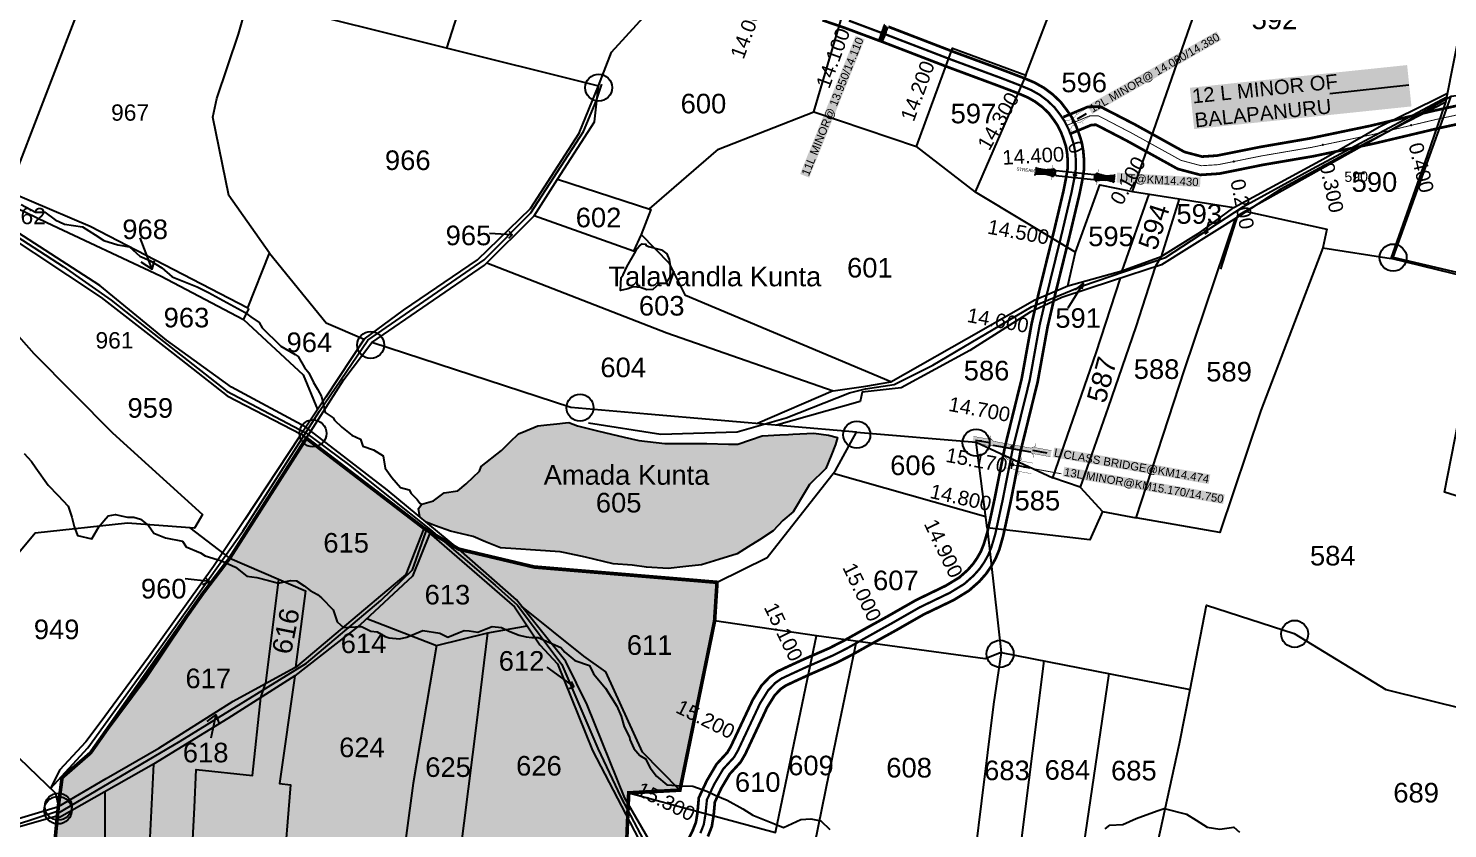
# Model space of a CAD drawing. Header units: inches. Extents: x 191726 to 254104, y 1600078 to 1621862.
# Drawn here: x 198175 to 199742, y 1609216 to 1610098 of the extents above; entities that cross this region are included whole.
import ezdxf
from ezdxf.enums import TextEntityAlignment as Align

# ---------------------------------------------------------------- set-up
doc = ezdxf.new("R2010")
doc.units = ezdxf.units.IN
doc.header["$LTSCALE"] = 15
doc.header["$MEASUREMENT"] = 0
doc.linetypes.add('ACAD_ISO02W100', pattern=[15, 12, -3])
doc.linetypes.add('HIDDEN2', pattern=[0.1875, 0.125, -0.0625])
for name, color, linetype in [('BOUNDRY STONES', 240, 'Continuous'), ('CANAL1', 7, 'Continuous'), ('CS', 134, 'Continuous'), ('CSMark', 72, 'Continuous'), ('PAPER SIZE', 5, 'Continuous'), ('PLOTS', 7, 'Continuous'), ('PLOTS NO', 7, 'Continuous'), ('ROADS', 1, 'Continuous'), ('STREAMS', 4, 'Continuous'), ('STRUCTURE', 5, 'Continuous'), ('text2', 7, 'Continuous'), ('wells', 7, 'Continuous'), ('WUA-7', 3, 'Continuous')]:
    doc.layers.add(name, color=color, linetype=linetype)
doc.styles.get("Standard").update_dxf_attribs({"font": 'arial.ttf'})
doc.dimstyles.get("Standard").update_dxf_attribs({"dimtxt": 0.18, "dimasz": 0.18, "dimexe": 0.18, "dimexo": 0.0625, "dimgap": 0.09, "dimtad": 0, "dimtih": 1, "dimtoh": 1, "dimdec": 4, "dimzin": 0, "dimdsep": 46, "dimtxsty": 'Standard', "dimcen": 0.09, "dimadec": 0, "dimazin": 0, "dimtfac": 1, "dimtdec": 4, "dimtofl": 0, "dimtmove": 0, "dimatfit": 3, "dimfxl": 1, "dimtolj": 1, "dimtzin": 0, "dimarcsym": 0})

# ---------------------------------------------------------------- blocks, each defined once
blk = doc.blocks.new('DROP')
h = blk.add_hatch()
h.set_pattern_fill('ANSI31', color=1, scale=10, angle=45)
h.set_pattern_definition([(90, (-324.4107, -25.7687), (-1.25, 0), [])])
h.paths.add_polyline_path([(-9.9, -4.3), (-13.8, 4.1), (13.8, 4.1), (10.2, -4.3)])
at = {"layer": 'STRUCTURE', "color": 5, "const_width": 0.49}
blk.add_lwpolyline([(-9.9, -4.3), (-13.8, 4.1), (13.8, 4.1), (10.2, -4.3), (-9.9, -4.3)], dxfattribs=at)
at = {"layer": 'STRUCTURE', "color": 5}
blk.add_circle((0, 0), 1.33, dxfattribs=at)
blk = doc.blocks.new('SLB')
at = {"layer": 'STRUCTURE'}
h = blk.add_hatch(dxfattribs=at)
h.set_pattern_fill('DOTS', color=6, scale=20, angle=320.3722, style=0)
h.set_pattern_definition([(320.372247934, (-159.4327, -72.9564), (1.2786241598, 0.5641323054), [0, -1.25])])
h.paths.add_polyline_path([(769699.5, 1706871.1), (769699.5, 1706861.1), (769729.1, 1706861.1), (769732.1, 1706863.1), (769792.1, 1706863.1), (769795.1, 1706861.1), (769824.7, 1706861.1), (769824.7, 1706871.1), (769795.1, 1706871.1), (769792.1, 1706869.1), (769732.1, 1706869.1), (769729.1, 1706871.1)])
at = {"layer": 'STRUCTURE', "color": 6, "linetype": 'ACAD_ISO02W100', "ltscale": 0.5, "const_width": 0.5}
for points in [[(769699.5, 1706871.1), (769729.1, 1706871.1)], [(769699.5, 1706861.1), (769729.1, 1706861.1)], [(769795.1, 1706871.1), (769824.7, 1706871.1)], [(769795.1, 1706861.1), (769824.7, 1706861.1)]]:
    blk.add_lwpolyline(points, dxfattribs=at)
at = {"layer": 'STRUCTURE', "color": 6, "const_width": 0.628}
for points in [[(769726.1, 1706877.1), (769726.1, 1706873.1), (769732.1, 1706869.1), (769792.1, 1706869.1), (769798.1, 1706873.1), (769798.1, 1706877.1)], [(769726.1, 1706855.1), (769726.1, 1706859.1), (769732.1, 1706863.1), (769792.1, 1706863.1), (769798.1, 1706859.1), (769798.1, 1706855.1)]]:
    blk.add_lwpolyline(points, dxfattribs=at)
at = {"layer": 'STRUCTURE', "color": 6}
blk.add_lwpolyline([(769732.1, 1706863.1), (769792.1, 1706863.1)], dxfattribs=at)
blk.add_lwpolyline([(769732.1, 1706863.1), (769792.1, 1706863.1)], dxfattribs=at)
at = {"layer": 'STRUCTURE', "color": 0}
blk.add_circle((769762.1, 1706866.1), 1.24, dxfattribs=at)
for points in [[(769703.8, 1706866), (769726.7, 1706866)], [(769818.6, 1706865.8), (769795.7, 1706865.8)]]:
    blk.add_leader(points, dimstyle='Standard', override={"dimasz": 10, "dimgap": 0.09, "dimtad": 0}, dxfattribs=at)
blk = doc.blocks.new('OT')
at = {"layer": 'STRUCTURE', "color": 190}
for points, const_width in [([(769751.4, 1706595.8), (769729.4, 1706595.8)], 0.5), ([(769775.2, 1706601.8), (769775.2, 1706597.8), (769769.2, 1706593.8), (769761.8, 1706593.8), (769754.4, 1706593.8), (769748.4, 1706597.8), (769748.4, 1706601.8)], 0.5), ([(769761.8, 1706593.8), (769761.8, 1706581)], 2.5), ([(769751.4, 1706579), (769729.4, 1706579)], 0.5), ([(769748.4, 1706573), (769748.4, 1706577), (769754.4, 1706581), (769761.8, 1706581), (769761.8, 1706581), (769761.8, 1706581), (769769.2, 1706581), (769775.2, 1706577), (769775.2, 1706573)], 0.5)]:
    blk.add_lwpolyline(points, dxfattribs=dict(at, const_width=const_width))
at = {"layer": 'STRUCTURE', "color": 0}
blk.add_circle((769761.8, 1706587.4), 1.87, dxfattribs=at)
blk.add_leader([(769732.6, 1706587.4), (769753.8, 1706587.4)], dimstyle='Standard', override={"dimasz": 10, "dimgap": 0.09, "dimtad": 0}, dxfattribs=at)
blk = doc.blocks.new('UT')
at = {"layer": 'STRUCTURE'}
h = blk.add_hatch(dxfattribs=at)
h.set_pattern_fill('DASH', color=150, scale=8, angle=-39.6278, style=0)
h.set_pattern_definition([(320.372247933, (-4370.464, -6260.8811), (1.40800153113, 0.132407282), [1, -1])])
h.paths.add_polyline_path([(765163, 1700681.9), (765165.6, 1700680.6), (765167.2, 1700680.3), (765169.1, 1700680), (765172.4, 1700679.6), (765176.4, 1700679.3), (765179.5, 1700679.5), (765183.1, 1700679.9), (765187.7, 1700680.9), (765188.9, 1700681.2), (765193.1, 1700682.2), (765196.1, 1700680.2), (765196.1, 1700672.2), (765193.1, 1700670.2), (765190.5, 1700670.8), (765188.1, 1700671.3), (765185.5, 1700671.8), (765183.6, 1700672.1), (765181, 1700672.5), (765180.3, 1700672.5), (765178.5, 1700672.6), (765176.7, 1700672.6), (765174.6, 1700672.5), (765172.5, 1700672.3), (765170.4, 1700672), (765168.5, 1700671.7), (765166.1, 1700671.2), (765165, 1700670.8), (765163, 1700669.7)])
h.paths.add_polyline_path([(765259.1, 1700682.2), (765256.1, 1700680.2), (765256.1, 1700672.2), (765259.1, 1700670.2), (765261.9, 1700671), (765264.4, 1700671.6), (765266.4, 1700672), (765269.1, 1700672.5), (765272.7, 1700673), (765276.1, 1700673.1), (765278.6, 1700672.9), (765281.2, 1700672.7), (765283.9, 1700672.3), (765286.4, 1700671.9), (765288, 1700671.3), (765289.2, 1700670.6), (765289.1, 1700682.7), (765287.6, 1700681.8), (765285.7, 1700681.2), (765283, 1700680.7), (765281.2, 1700680.4), (765276.7, 1700679.9), (765272.7, 1700679.9), (765268.7, 1700680.3), (765264.8, 1700681), (765261.2, 1700681.7)])
at = {"layer": 'STRUCTURE', "color": 150, "const_width": 0.628}
for points in [[(765190.1, 1700688.2), (765190.1, 1700684.2), (765196.1, 1700680.2), (765256.1, 1700680.2), (765262.1, 1700684.2), (765262.1, 1700688.2)], [(765190.1, 1700664.2), (765190.1, 1700668.2), (765196.1, 1700672.2), (765256.1, 1700672.2), (765262.1, 1700668.2), (765262.1, 1700664.2)]]:
    blk.add_lwpolyline(points, dxfattribs=at)
at = {"layer": 'STRUCTURE', "color": 150}
for points in [[(765196.1, 1700680.2), (765256.1, 1700680.2)], [(765196.1, 1700672.2), (765256.1, 1700672.2)], [(765196.1, 1700672.2), (765256.1, 1700672.2)]]:
    blk.add_lwpolyline(points, dxfattribs=at)
at = {"layer": 'STRUCTURE', "color": 0}
blk.add_circle((765226.1, 1700676.2), 1.89, dxfattribs=at)
at = {"layer": 'STRUCTURE', "color": 150}
for points in [[(765163, 1700681.9), (765164.4, 1700681.1), (765167.9, 1700680.2), (765171.2, 1700679.8), (765176.1, 1700679.4), (765184.7, 1700680.3), (765193.1, 1700682.2)], [(765289.1, 1700682.7), (765287.8, 1700681.9), (765284.3, 1700680.9), (765280.9, 1700680.4), (765276.1, 1700679.8), (765267.4, 1700680.5), (765259.1, 1700682.2)], [(765163, 1700669.7), (765164.3, 1700670.6), (765167.8, 1700671.6), (765171.2, 1700672.1), (765176, 1700672.6), (765184.7, 1700672), (765193.1, 1700670.2)], [(765289.2, 1700670.6), (765287.8, 1700671.4), (765284.2, 1700672.3), (765280.9, 1700672.7), (765276.1, 1700673.1), (765267.4, 1700672.2), (765259.1, 1700670.2)]]:
    blk.add_spline(points, degree=3, dxfattribs=at)
at = {"layer": 'STRUCTURE', "color": 0}
blk.add_text('STREAM', height=5, dxfattribs=at).set_placement((765148.2, 1700675.8), align=Align.MIDDLE_CENTER)
for points in [[(765190.9, 1700676), (765164.2, 1700675.8)], [(765289.3, 1700676.7), (765265.4, 1700676.4)]]:
    blk.add_leader(points, dimstyle='Standard', override={"dimasz": 10, "dimgap": 0.09, "dimtad": 0}, dxfattribs=at)

msp = doc.modelspace()

# ---------------------------------------------------------------- hatches: boundary and pattern name
at = {"layer": 'PLOTS NO', "true_color": 0xc7c8ca}
h = msp.add_hatch(color=9, dxfattribs=at)
h.dxf.hatch_style = 1
h.paths.add_polyline_path([(199332.6, 1607932.1), (199267, 1607973.4), (199197.6, 1608021.5), (199116.8, 1608079.5), (198981.1, 1608177.8), (198903.6, 1608231.2), (198796.8, 1608296.2), (198676.2, 1608370), (198477.2, 1608440.4), (198296.9, 1608518.8), (198147.4, 1608588.9), (198145.4, 1608613.7), (198141.3, 1608631.6), (198137.8, 1608646.9), (198130.1, 1608680.2), (198127.3, 1608687.4), (198103.7, 1608749), (198079.9, 1608822.5), (198053.9, 1608902), (198054.8, 1608915.5), (198058.8, 1608935.9), (198066.3, 1608988.3), (198183.2, 1608979.8), (198206.9, 1609226.2), (198208.3, 1609240), (198212.4, 1609271.8), (198243.9, 1609299.2), (198368, 1609475.3), (198397.5, 1609514), (198482.1, 1609646.3), (198612.2, 1609546.7), (198650.3, 1609523.9), (198733.5, 1609504.2), (198935.4, 1609487.3), (198932.7, 1609444.7), (198894.4, 1609258), (198837.9, 1609255), (198835, 1609184.3), (198826.4, 1609073.9), (198808.9, 1609012.1), (198817.7, 1608958.3), (198862.8, 1608862.3), (199094.3, 1608424.7)])
at = {"layer": 'wells'}
h = msp.add_hatch(dxfattribs=at)
h.set_pattern_fill('DASH', color=4, scale=14.585985, angle=-0.032)
h.set_pattern_definition([(359.9679704, (169158.6997, 1606507.6775), (1.82426713, 1.82222866), [1.82324818, -1.82324818])])
h.paths.add_polyline_path([(198609.5, 1609573.4), (198622.3, 1609577.3), (198634.1, 1609586.2), (198649.3, 1609588.2), (198658.6, 1609596), (198666.1, 1609603.2), (198673.1, 1609610), (198675.1, 1609615.2), (198697.3, 1609632.9), (198707, 1609642.4), (198716.2, 1609651.3), (198724.3, 1609654.6), (198737.6, 1609660.1), (198747.4, 1609661.1), (198758.6, 1609662.3), (198768, 1609663.2), (198771.9, 1609663.6), (198781.2, 1609659.8), (198803.5, 1609654.6), (198818.9, 1609650.9), (198832.8, 1609647.6), (198848.9, 1609643.8), (198877.7, 1609640.5), (198909, 1609640.5), (198924.3, 1609640.4), (198947.9, 1609639.9), (198958.4, 1609639.7), (198972.2, 1609644.4), (198985.1, 1609648.8), (199004.7, 1609649.9), (199014.3, 1609650.4), (199019.1, 1609650.7), (199034.6, 1609651.6), (199042.1, 1609652), (199058.3, 1609649.6), (199068.3, 1609646.9), (199066.3, 1609639.4), (199061.3, 1609627.1), (199055.6, 1609612.9), (199037.3, 1609595.1), (199033, 1609587.9), (199019.5, 1609564.9), (199007.9, 1609555.5), (198997.4, 1609544), (198982.1, 1609534.2), (198969.6, 1609526.3), (198957.7, 1609518.7), (198937.3, 1609512.5), (198918.2, 1609506.7), (198900.9, 1609504.7), (198881.4, 1609502.4), (198857.6, 1609503.9), (198841.6, 1609506.2), (198820.8, 1609507.7), (198790.2, 1609515), (198767.9, 1609519.8), (198762.2, 1609521), (198735, 1609522.8), (198713.4, 1609524.2), (198696.4, 1609525.3), (198679.9, 1609532), (198666.2, 1609537.7), (198641.1, 1609543.8), (198624.5, 1609549.7), (198613.7, 1609554.2), (198607.4, 1609559.5), (198606, 1609568.9)])

# ---------------------------------------------------------------- linework, layer by layer
at = {"layer": 'BOUNDRY STONES', "color": 1}
for centre, radius in [((198804.8, 1610033.1), 14.9), ((199681.7, 1609845.6), 14.9), ((198553.1, 1609749.1), 14.9), ((198784.2, 1609679.9), 14.9), ((198489.3, 1609651.6), 14.9), ((199089.7, 1609650.1), 14.9), ((199221.4, 1609641.4), 14.9), ((199573, 1609430.4), 14.9), ((199247.9, 1609408.4), 14.9), ((198207.9, 1609235.9), 15.2), ((198208.3, 1609239.8), 14.9)]:
    msp.add_circle(centre, radius, dxfattribs=at)
at = {"layer": 'CANAL1', "color": 200, "const_width": 3}
for points in [[(199051.7, 1610107.5), (199077.8, 1610098.5), (199118.1, 1610083.5), (199190.4, 1610055.7), (199245.7, 1610035.2), (199267, 1610027.1), (199278.1, 1610022.4), (199286.4, 1610017.7), (199294.2, 1610011.9), (199301.3, 1610005.2), (199307, 1609997.7), (199311.2, 1609991.5), (199315.2, 1609983.5), (199318, 1609976.1), (199320.5, 1609968.4), (199321.8, 1609961.2), (199322.6, 1609951.8), (199322.5, 1609944.4), (199320.6, 1609933.2), (199317.9, 1609919.4), (199307.3, 1609874.7), (199290.4, 1609806.1), (199282.7, 1609772.9), (199271.7, 1609712), (199253.1, 1609636.4), (199241.7, 1609579), (199233.8, 1609542.6), (199229.8, 1609529.1), (199226.6, 1609521.3), (199222.7, 1609514.4), (199218.2, 1609507.8), (199212.1, 1609500.9), (199202.8, 1609492.6), (199188, 1609483.6), (199155.1, 1609467.7), (199124.6, 1609450.3), (199093, 1609432.8), (199075.2, 1609422.8), (199059, 1609414.5), (199030.7, 1609402.2), (199013, 1609394.1), (199002, 1609388.9), (198993.8, 1609383.2), (198984.5, 1609373.4), (198974.8, 1609357.6), (198950.6, 1609306.2), (198946.8, 1609299.6), (198934.9, 1609286.7), (198924.2, 1609268.6), (198915.3, 1609249.7), (198913.8, 1609233), (198912.1, 1609222.6), (198908.8, 1609214.1), (198900.5, 1609196.7)], [(199124.5, 1610100.3), (199196.7, 1610072.5), (199252, 1610052.1), (199273.7, 1610043.8), (199286, 1610038.6), (199296.3, 1610032.8), (199305.8, 1610025.7), (199314.7, 1610017.3), (199321.6, 1610008.2), (199326.8, 1610000.6), (199331.7, 1609990.8), (199335, 1609982), (199338, 1609972.7), (199339.6, 1609963.6), (199340.6, 1609952.5), (199340.5, 1609942.8), (199338.4, 1609929.9), (199335.5, 1609915.6), (199324.8, 1609870.5), (199307.9, 1609801.9), (199300.3, 1609769.3), (199289.3, 1609708.3), (199270.6, 1609632.5), (199259.3, 1609575.3), (199251.2, 1609538.2), (199246.9, 1609523.1), (199242.8, 1609513.3), (199238, 1609504.9), (199232.4, 1609496.7), (199224.9, 1609488.2), (199213.5, 1609478.1), (199196.6, 1609467.7), (199163.5, 1609451.8), (199133.4, 1609434.6), (199101.8, 1609417.1), (199083.7, 1609406.9), (199066.7, 1609398.3), (199038.1, 1609385.8), (199020.6, 1609377.8), (199011, 1609373.2), (199005.6, 1609369.5), (198998.9, 1609362.4), (198990.6, 1609349.1), (198966.6, 1609297.8), (198961.4, 1609288.9), (198949.5, 1609275.9), (198940.1, 1609260.2), (198933, 1609244.9), (198931.7, 1609230.7), (198929.6, 1609217.8), (198925.3, 1609206.9)], [(199317.7, 1610000.6), (199344.5, 1610011.8), (199358.2, 1610012.2), (199369.2, 1610006.6), (199396.9, 1609992.3), (199451.4, 1609962.1), (199470.8, 1609957), (199487.3, 1609958.1), (199534.9, 1609967.6), (199590, 1609977.1), (199656.7, 1609991), (199726.6, 1610007.6), (199760.8, 1610015)], [(199325.4, 1609982.2), (199348.7, 1609991.9), (199353.7, 1609992.1), (199360.1, 1609988.8), (199387.5, 1609974.6), (199443.9, 1609943.4), (199468.9, 1609936.8), (199490, 1609938.2), (199538.6, 1609948), (199593.7, 1609957.4), (199661, 1609971.5), (199731, 1609988.1), (199766.7, 1609995.8)]]:
    msp.add_lwpolyline(points, dxfattribs=at)
at = {"layer": 'CANAL1', "color": 3, "linetype": 'HIDDEN2', "ltscale": 8, "true_color": 0x00ff00, "const_width": 2.5}
msp.add_lwpolyline([(199080.9, 1610107), (199121.3, 1610091.9), (199193.6, 1610064.1), (199248.9, 1610043.7), (199270.3, 1610035.4), (199282, 1610030.5), (199291.3, 1610025.3), (199300, 1610018.8), (199308, 1610011.2), (199314.3, 1610003), (199319, 1609996), (199323.4, 1609987.2), (199326.5, 1609979.1), (199329.2, 1609970.5), (199330.7, 1609962.4), (199331.6, 1609952.2), (199331.5, 1609943.6), (199329.5, 1609931.5), (199326.7, 1609917.5), (199316.1, 1609872.6), (199299.2, 1609804), (199291.5, 1609771.1), (199280.5, 1609710.1), (199261.8, 1609634.4), (199250.5, 1609577.2), (199242.5, 1609540.4), (199238.3, 1609526.1), (199234.7, 1609517.3), (199230.4, 1609509.6), (199225.3, 1609502.2), (199218.5, 1609494.6), (199208.2, 1609485.4), (199192.3, 1609475.7), (199159.3, 1609459.8), (199129, 1609442.5), (199097.4, 1609424.9), (199079.5, 1609414.8), (199062.9, 1609406.4), (199034.4, 1609394), (199016.8, 1609385.9), (199006.5, 1609381.1), (198999.7, 1609376.3), (198991.7, 1609367.9), (198982.7, 1609353.4), (198958.6, 1609302), (198954.1, 1609294.2), (198942.2, 1609281.3), (198932.2, 1609264.4), (198924.2, 1609247.3), (198922.7, 1609231.8), (198920.8, 1609220.2), (198917, 1609210.5)], dxfattribs=at)
at = {"layer": 'CANAL1', "color": 1, "linetype": 'HIDDEN2', "ltscale": 4, "const_width": 1}
msp.add_lwpolyline([(199321.5, 1609991.4), (199346.6, 1610001.9), (199355.9, 1610002.1), (199364.7, 1609997.7), (199392.2, 1609983.4), (199447.7, 1609952.8), (199469.9, 1609946.9), (199488.7, 1609948.1), (199536.8, 1609957.8), (199591.8, 1609967.2), (199658.9, 1609981.3), (199728.8, 1609997.9), (199763.7, 1610005.4)], dxfattribs=at)
at = {"layer": 'CANAL1', "color": 1, "ltscale": 4, "const_width": 1, "elevation": 5}
msp.add_lwpolyline([(199261, 1609617), (199315.6, 1609607)], dxfattribs=at)
at = {"layer": 'CS'}
for p in [(199701.8, 1609991.5), (199412.1, 1609972.5), (199604.1, 1609969.8), (199505.8, 1609951.6)]:
    msp.add_point(p, dxfattribs=at)
at = {"layer": 'PLOTS'}
for points in [[(197927.1, 1610594.2), (198241.7, 1610526.5), (198224.9, 1610447.5), (198377.4, 1610414.3), (198318, 1610177.9), (198459, 1610186.2), (198447.8, 1610124.2), (198804.6, 1610035), (198818.8, 1610072.1), (198889.8, 1610150.1), (198914, 1610188.4), (198939.4, 1610226.6), (198985.8, 1610290.9), (199313.4, 1610144.3), (199321.7, 1610167.4), (199473, 1610144.6), (199758.5, 1610111.7)], [(199491.5, 1609832.7), (199510.3, 1609892), (199521, 1609898.1), (199745.8, 1610023.8), (199816.3, 1610032.6), (199889.8, 1610059.7), (199979.9, 1610088.2), (200110.9, 1610130.9), (200209.2, 1610165.5), (200273.2, 1610192.6), (200330.4, 1610227.3), (200504.6, 1610333.2), (200626, 1610393)], [(197996.7, 1609986.6), (198032.8, 1609967.9), (198075.1, 1609949.5), (198087.1, 1609950.7), (198107.2, 1609947.4), (198153.5, 1609918.4), (198236.8, 1610135.2), (198252.5, 1610178)], [(198860.9, 1609899.2), (198936.9, 1609965.2), (199042.2, 1610006.2), (199073.1, 1610110.9), (198889.8, 1610150.1)], [(198153.5, 1609918.4), (198243.5, 1609880.1), (198417.3, 1609790.3), (198441.3, 1609850.4), (198396.5, 1609914.1), (198378.9, 1610000.4), (198383.3, 1610021.2), (198407.3, 1610092.2), (198418.7, 1610132.5), (198447.8, 1610124.2)], [(199220.2, 1609918.2), (199331.2, 1609851.4), (199357.9, 1609925.9), (199394, 1609918.4), (199457.7, 1610101.3), (199472.8, 1610144.6)], [(199276.3, 1610046.7), (199313.4, 1610144.3)], [(199042.2, 1610006.2), (199155.5, 1609968.1), (199195.3, 1610076.5), (199276.3, 1610046.7), (199220.2, 1609918.2), (199155.5, 1609968.1)], [(198397.5, 1609514), (198481.2, 1609645), (198523.4, 1609711.1), (198554.4, 1609752), (198678.8, 1609837.2), (198733.4, 1609891.8), (198759.4, 1609932.2), (198800, 1609995.3), (198804.6, 1610035)], [(198441.3, 1609850.4), (198503.8, 1609773.6), (198546, 1609755.6), (198589.3, 1609787.4), (198671, 1609843.1), (198729.5, 1609899.9), (198783.1, 1609983), (198804.6, 1610035)], [(199394, 1609918.4), (199445.7, 1609910.4), (199505.8, 1609901), (199604.8, 1609954.4), (199666.4, 1609989.7), (199728.4, 1610020.2), (199741.8, 1610026.8)], [(200354, 1609591.8), (200235.2, 1609621.2), (200136.5, 1609641.7), (200137.2, 1609653.8), (199976.3, 1609689.4), (199988.2, 1609774.2), (199989.1, 1609779.3), (199916.6, 1609792.3), (199839, 1609809.1), (199783.6, 1609821.8), (199681.7, 1609845.6), (199745.8, 1610023.8)], [(199739.9, 1610017.1), (199643.2, 1609967.5), (199557.8, 1609920.9), (199511.9, 1609891.4), (199426, 1609837.6), (199372, 1609819.9), (199315.9, 1609801.5), (199281.2, 1609785.4), (199214.5, 1609742.9), (199138.7, 1609701.7), (199095.6, 1609697.1), (199093.3, 1609686.9), (199001.1, 1609660.6)], [(198095.8, 1609944.6), (198150.7, 1609906), (198195.4, 1609884.3), (198320.9, 1609825.6), (198412.7, 1609777.2), (198419, 1609789.4)], [(198759.4, 1609932.2), (198862.3, 1609898.7), (198851.7, 1609870.9)], [(199412.1, 1609915.6), (199382.4, 1609830.8)], [(199445.7, 1609910.4), (199425.7, 1609846.7), (199419.2, 1609835.4), (199397.8, 1609769), (199367.1, 1609680.5), (199336.4, 1609592.2), (199305.9, 1609602.7), (199353.8, 1609740.6), (199380.6, 1609822.7)], [(199322.5, 1609814.3), (199382.4, 1609830.8), (199425.7, 1609846.7), (199469.3, 1609873.8), (199505.8, 1609901)], [(198481.5, 1609658.3), (198399.4, 1609702.7), (198327.5, 1609754.5), (198254.2, 1609814.7), (198145.9, 1609884.6)], [(199063.6, 1609698.4), (199099.7, 1609703.6), (199127.3, 1609708.4), (198900.7, 1609803.9), (198882.8, 1609839), (198851.7, 1609870.9), (198843.3, 1609852.7), (198733.4, 1609891.8)], [(199336.4, 1609592.2), (199361, 1609565.6), (199397.9, 1609558.6), (199451.3, 1609721.8), (199507.6, 1609888.8)], [(199519.8, 1609896.5), (199608.6, 1609876.8), (199604, 1609856.4), (199535.8, 1609676.8), (199490.5, 1609542.2), (199397.9, 1609558.6)], [(198143.8, 1609875.5), (198255.5, 1609801.5), (198334.9, 1609739.6), (198394.6, 1609693.1), (198476.5, 1609650.7), (198506.9, 1609626.9), (198612.2, 1609546.7), (198711.7, 1609460.3), (198739.9, 1609418.2), (198759.4, 1609397.4), (198797.9, 1609301.7), (198839, 1609222.8), (198879.3, 1609145.5)], [(199127.3, 1609708.4), (199226.9, 1609765.1), (199285.5, 1609798.6), (199322.5, 1609814.3), (199331.2, 1609851.4)], [(199604, 1609856.4), (199679.7, 1609844.6)], [(198681.4, 1609839.8), (198880.1, 1609762.6), (199063.6, 1609698.4), (198980.2, 1609662.4)], [(199249.2, 1609409.7), (199457.7, 1609369.2), (199475.7, 1609462), (199572.3, 1609430.9), (199673.8, 1609369.1), (199900.6, 1609312.7), (199938.3, 1609524.6), (199738.4, 1609586.6), (199784.2, 1609819.1)], [(198117.1, 1609803.9), (198133.1, 1609793.7), (198181.1, 1609739.8), (198268.1, 1609652.2), (198367.4, 1609562.1), (198358.5, 1609547), (198284.8, 1609552.4), (198182.6, 1609541.5), (198129.9, 1609478.5), (197978.6, 1609542.8), (197984, 1609588.4), (197997.4, 1609649.9)], [(198412.7, 1609777.2), (198478.5, 1609716.2), (198494.4, 1609677.8)], [(198546, 1609755.6), (198503.6, 1609691.6), (198474.2, 1609647.3), (198414, 1609556.7), (198379.5, 1609504.6), (198307.8, 1609404.6), (198254.5, 1609332.4), (198238.8, 1609311.2), (198209.6, 1609280.2), (198199.6, 1609260)], [(198648, 1609525.8), (198733.5, 1609504.2), (198935.4, 1609487.3), (198990.7, 1609514.5), (199066, 1609610.5), (199089.3, 1609653.1), (198858.5, 1609672.8), (198774.1, 1609680), (198554.4, 1609752)], [(199599, 1607739.2), (199619.4, 1607802.5), (199612.6, 1607826.4), (199572.5, 1607943), (199547.6, 1608004.7), (199500.8, 1608101.5), (199459.2, 1608167.8), (199386.2, 1608290.1), (199325.3, 1608401.5), (199254.4, 1608552.3), (199202.4, 1608663), (199108, 1608784.4), (199094.4, 1608801.9), (199019.2, 1608930.4), (198954.7, 1609041), (198895.6, 1609142.4), (198833.5, 1609249.1), (198791.9, 1609352), (198768.4, 1609399.9), (198735.9, 1609440.6), (198713.9, 1609468.1), (198650.3, 1609523.9), (198571.2, 1609589.4), (198481.5, 1609658.3)], [(199089.3, 1609653.1), (199221.3, 1609641.8), (199305.9, 1609602.7)], [(199361, 1609565.6), (199346.8, 1609534), (199233.7, 1609547.3), (199221.3, 1609641.8)], [(199232.1, 1609559.6), (199063.5, 1609607.2)], [(198618.3, 1609541.4), (198599.3, 1609494.1), (198541.3, 1609440.5), (198469.3, 1609384.1), (198395.4, 1609337), (198313.2, 1609286.5), (198206.9, 1609226.2)], [(198208.3, 1609240), (198212.4, 1609271.8), (198243.9, 1609299.2), (198305.1, 1609381.6), (198368, 1609475.3), (198397.5, 1609514), (198353.8, 1609547.3)], [(198208.3, 1609240), (198260.9, 1609270.8), (198319.3, 1609304.4), (198401.4, 1609356.1), (198472.8, 1609395.3), (198519.9, 1609435), (198592.1, 1609495.9), (198612.2, 1609546.7)], [(199233.7, 1609547.3), (199249.2, 1609409.7), (199231.4, 1609402.7), (199045.1, 1609428.2)], [(198397.5, 1609514), (198451.4, 1609490.8), (198481.2, 1609478), (198470, 1609393.8)], [(197961.6, 1609491.3), (198104.4, 1609351.4), (198205.1, 1609254.7), (198208.3, 1609240)], [(198451.4, 1609490.8), (198437.1, 1609375.7)], [(198646.8, 1609145.7), (198706.4, 1609143.4), (198714.6, 1609191), (198835, 1609184.3), (198837.4, 1609226), (198837.9, 1609255), (198999.8, 1609211.1), (199029.6, 1609354.2), (199045.1, 1609428.2), (198932.7, 1609444.7), (198894.4, 1609258), (198853, 1609299.8), (198812.8, 1609388.7), (198788.3, 1609405.8), (198719.5, 1609461.1)], [(198548.9, 1609447.5), (198625.6, 1609417.7), (198682.3, 1609431.4), (198725.8, 1609439.3)], [(198625.6, 1609417.7), (198599.9, 1609265.8), (198584.6, 1609150.3), (198646.8, 1609145.7), (198670.7, 1609335.3), (198682.3, 1609431.4)], [(199043.3, 1609198.8), (199067.3, 1609316), (199089.3, 1609422.1)], [(199249.2, 1609409.7), (199240.5, 1609352.8), (199227.4, 1609246.1), (199220.4, 1609189.7), (199217.1, 1609162.2), (199266.9, 1609167.5)], [(199336.3, 1609171.7), (199266.9, 1609167.5), (199288.4, 1609336.2), (199296.6, 1609400.5)], [(198469.3, 1609384.1), (198452.5, 1609265.4), (198464.4, 1609263.7), (198456.1, 1609159.6), (198584.6, 1609150.3)], [(199367.8, 1609386.6), (199336.3, 1609171.7), (199385.9, 1609170), (199387.4, 1609203.8), (199421.9, 1609200.3)], [(198469.7, 1609158.6), (198443.7, 1608995.1), (198522.7, 1608993.3), (198522.3, 1608955.2), (198344.5, 1608969), (198353, 1609133.4), (198358.4, 1609238.8), (198360.5, 1609280.7), (198422.7, 1609274.1), (198431.9, 1609360.3), (198437.1, 1609375.7)], [(199862.2, 1609078.8), (199856, 1609055.1), (199754.7, 1609127.2), (199591, 1609170.9), (199516.2, 1609186.8), (199454.1, 1609203.7), (199451.6, 1609194.7), (199421.9, 1609200.3), (199446, 1609309.3), (199457.6, 1609369.2)], [(198313.2, 1609286.5), (198297.4, 1608970.5), (198344.5, 1608969)], [(198251.9, 1608972.9), (198259.8, 1609161.9), (198260.1, 1609256.3)], [(197667.1, 1609176), (197667.1, 1609176), (197720.6, 1609108.9), (197835.2, 1609089.7), (197965.6, 1609154.3), (198100.3, 1609207.6), (198208.3, 1609240)], [(198183.2, 1608979.8), (198208.3, 1609240)], [(197726, 1609056.3), (197767.9, 1609068.8), (197774.4, 1609079.9), (197835.2, 1609071.6), (197874, 1609092.2), (197975, 1609150), (197989.7, 1609150.8), (198046.4, 1609174.9), (198113.5, 1609203.3), (198207.9, 1609229.9)]]:
    msp.add_lwpolyline(points, dxfattribs=at)
at = {"layer": 'PLOTS', "color": 0}
for points in [[(198637.3, 1610076.8), (198657.4, 1610140.2), (198667.2, 1610199.8), (198683.2, 1610279.3), (198713.5, 1610277.9), (198726.9, 1610341)], [(199782, 1609819.5), (199679.7, 1609844.6), (199719.7, 1609958.1), (199739.9, 1610017.1), (199758.5, 1610111.7)]]:
    msp.add_lwpolyline(points, dxfattribs=at)
at = {"layer": 'PLOTS NO'}
for points in [[(199474.7, 1609871.6), (199478.6, 1609885.2)], [(198311.8, 1609832.8), (198298.7, 1609867.4)], [(198709.4, 1609870.7), (198684.1, 1609872.1)], [(198705.6, 1609867.1), (198709.4, 1609870.7), (198705.9, 1609874.5)], [(199473.4, 1609875.8), (199474.7, 1609871.6), (199478, 1609874.5)], [(198299.4, 1609841), (198311.8, 1609832.8), (198314.4, 1609842.1)], [(199339.5, 1609817.1), (199322.8, 1609789.9)], [(199331.2, 1609809.9), (199339.5, 1609817.1), (199338.2, 1609810.6)], [(198375.1, 1609488.2), (198348.3, 1609491.3)], [(198367.4, 1609484.9), (198375.1, 1609488.2), (198371.6, 1609491.6)], [(198777.2, 1609372.4), (198748, 1609393.8)], [(198772, 1609370.1), (198777.2, 1609372.4), (198774.7, 1609377.9)], [(198372.7, 1609333.8), (198382, 1609341.2), (198385.3, 1609332.2)], [(198382, 1609341.2), (198376.5, 1609315.4)]]:
    msp.add_lwpolyline(points, dxfattribs=at)
at = {"layer": 'ROADS'}
for points in [[(198199.6, 1609260), (198240.7, 1609304.7), (198319.6, 1609413.4), (198411.9, 1609543.8), (198496.5, 1609676.3), (198550, 1609754.3), (198678.3, 1609843.1), (198730, 1609894.8), (198788.1, 1609984.6), (198801.8, 1610018.1), (198808.2, 1610036.8)], [(198793.4, 1609663.2), (198873.4, 1609650.8), (198957.5, 1609653.4), (199011.7, 1609668.8), (199081.8, 1609696.2), (199099.1, 1609700.7), (199130.8, 1609705.4), (199173.6, 1609727), (199282.5, 1609791.4), (199338.9, 1609814.5), (199430.6, 1609845.5), (199516.6, 1609902), (199592.5, 1609943.6), (199741.1, 1610023)], [(198089.4, 1609943.7), (198111.7, 1609909.4), (198148.7, 1609877.5), (198213.7, 1609835.6), (198266.7, 1609798.5), (198314.2, 1609761.1), (198394.1, 1609698.2), (198481.6, 1609652.3), (198528.5, 1609617.4), (198619, 1609545.2), (198690.3, 1609484.1), (198715.2, 1609462), (198764.2, 1609396.8), (198803.7, 1609303.8), (198829.1, 1609250.3), (198868.5, 1609175.5)], [(197286.8, 1609544.5), (197411, 1609445.7), (197498.6, 1609368.3), (197567.8, 1609287.6), (197605.8, 1609241.2), (197649.8, 1609194.3), (197695.5, 1609130.2), (197715, 1609098.8), (197769.4, 1609093.4), (197841.6, 1609085.5), (197915.9, 1609125.3), (197974.1, 1609153.3), (198065.3, 1609188.4), (198208.1, 1609235.3)], [(198207.5, 1609232.1), (198342.7, 1609311.9), (198482.2, 1609398.1), (198564.1, 1609467.3), (198599.1, 1609500.9), (198615.7, 1609547.9)]]:
    msp.add_lwpolyline(points, dxfattribs=at)
at = {"layer": 'STREAMS', "color": 4}
for points in [[(198167.3, 1609904.3), (198182.9, 1609895.5), (198193.4, 1609895.5), (198204.6, 1609887.3), (198215.1, 1609882.6), (198234.8, 1609879.5), (198249.1, 1609870.7), (198258.6, 1609864.3), (198273.8, 1609859.8), (198286.7, 1609857.5), (198298.3, 1609847.3), (198309.4, 1609842.5), (198322.7, 1609834.1), (198333.9, 1609824.2), (198361.7, 1609813.4), (198374.2, 1609806.9), (198414.5, 1609784.9), (198420.9, 1609780.2), (198430.1, 1609773.8), (198433.1, 1609768), (198439.9, 1609761.6), (198446.4, 1609755.1), (198453.8, 1609748), (198469.8, 1609738.8), (198473.2, 1609736.5), (198479.9, 1609724.3), (198484.7, 1609718.5), (198489.8, 1609707.7), (198494.5, 1609700.5), (198498.9, 1609692.4), (198503, 1609674.6), (198511.5, 1609668.8), (198513.2, 1609666.1), (198521.3, 1609658.6), (198532.2, 1609649.5), (198541.7, 1609645.4), (198544.4, 1609637.6), (198556.3, 1609633.5), (198566.8, 1609626.8), (198569.1, 1609613.2), (198576.3, 1609603), (198586.1, 1609591.9), (198595.6, 1609589.5), (198597.7, 1609585.3), (198604.4, 1609578.5), (198607.2, 1609574.7), (198609.5, 1609573.4)], [(198170.6, 1609629.5), (198178.7, 1609620.7), (198183.6, 1609613.6), (198197.2, 1609594.4), (198207.7, 1609583.5), (198219, 1609571.2), (198223.2, 1609559.2), (198225.7, 1609549), (198229.6, 1609538.8), (198245.4, 1609535.3), (198252.8, 1609548.6), (198258.5, 1609555.3), (198263.1, 1609560.6), (198271.5, 1609562), (198277.5, 1609560.6), (198284.6, 1609559.2), (198291.6, 1609559.2), (198299, 1609557.1), (198307.8, 1609550), (198313.8, 1609541.6), (198326.5, 1609536.3), (198345.2, 1609532.8), (198349.4, 1609526.4), (198365.2, 1609519.7), (198370.5, 1609516.5), (198388.3, 1609511.1), (198403.8, 1609504), (198416.2, 1609494.2), (198427.4, 1609492.7), (198440.1, 1609489.2), (198451.4, 1609486.4), (198459.5, 1609488.1), (198465.1, 1609489.2), (198471.1, 1609488.8), (198479.6, 1609483.6), (198486.3, 1609478.3), (198494.4, 1609473.7), (198498.6, 1609470.2), (198511.7, 1609456.8), (198516.2, 1609443.8), (198522.9, 1609437.4), (198543, 1609438.5), (198553.2, 1609433.5), (198560.3, 1609432.8), (198569.1, 1609427.5), (198573.3, 1609426.1), (198584.9, 1609425.1), (198593.1, 1609426.8), (198610.7, 1609434.2), (198629.5, 1609431.3), (198638.3, 1609426.7), (198650.7, 1609432), (198656.3, 1609434.1), (198661.6, 1609433.7), (198671.5, 1609432.3), (198680.6, 1609435.8), (198687, 1609438.6), (198697.6, 1609437.6), (198706.7, 1609433), (198716.9, 1609429.1), (198724.7, 1609427), (198731, 1609426.3), (198738.1, 1609426.3), (198762.8, 1609415.3), (198767.3, 1609410.4), (198778.3, 1609400.9), (198794.5, 1609395.6), (198799, 1609386.5), (198812.1, 1609370.6), (198824.8, 1609350.8), (198829.4, 1609339.8), (198832.9, 1609327.9), (198838.7, 1609316.5), (198839, 1609313.7), (198843.6, 1609303.8), (198850.3, 1609296.4), (198856.3, 1609292.6), (198861.6, 1609282.7), (198868.6, 1609273.5), (198879.9, 1609263.7), (198896.1, 1609262.6), (198908.8, 1609262.3), (198924.3, 1609257), (198934.1, 1609252), (198946.5, 1609247.1), (198963.8, 1609237.3), (198974.8, 1609230.3), (198998.7, 1609220.8), (199008.9, 1609216.9), (199028, 1609225.7), (199038.9, 1609226.4), (199049.8, 1609224.3), (199060, 1609214.4)], [(199363.8, 1609215.2), (199369.1, 1609219.4), (199383.2, 1609220.1), (199398, 1609226.8), (199421.4, 1609235.3), (199428.8, 1609237.8), (199453.5, 1609231.4), (199464.4, 1609224.7), (199476.4, 1609217.3), (199490.5, 1609214.8), (199506, 1609217), (199512, 1609211.7)]]:
    msp.add_lwpolyline(points, dxfattribs=at)
at = {"layer": 'STREAMS'}
for points in [[(198835.9, 1609835.3), (198845.7, 1609852.8), (198847.1, 1609855.5), (198849.7, 1609858.5), (198852.8, 1609860.7), (198856.9, 1609860.5), (198856.8, 1609859.4), (198859.8, 1609857.8), (198874, 1609854), (198879.9, 1609849.6), (198882.6, 1609843.3), (198883.8, 1609837), (198883.6, 1609828.5), (198883.4, 1609823.5), (198879, 1609816.9), (198871.7, 1609816.9), (198864.5, 1609810.3), (198858, 1609810.1), (198850.8, 1609812.4), (198842.7, 1609813.2), (198837.1, 1609811.1), (198828.9, 1609809.1), (198829.5, 1609823.5), (198831.7, 1609826.6), (198835.9, 1609835.3)], [(198609.5, 1609573.4), (198622.3, 1609577.3), (198634.1, 1609586.2), (198649.3, 1609588.2), (198658.6, 1609596), (198666.1, 1609603.2), (198673.1, 1609610), (198675.1, 1609615.2), (198697.3, 1609632.9), (198707, 1609642.4), (198716.2, 1609651.3), (198724.3, 1609654.6), (198737.6, 1609660.1), (198747.4, 1609661.1), (198758.6, 1609662.3), (198768, 1609663.2), (198771.9, 1609663.6), (198781.2, 1609659.8), (198803.5, 1609654.6), (198818.9, 1609650.9), (198832.8, 1609647.6), (198848.9, 1609643.8), (198877.7, 1609640.5), (198909, 1609640.5), (198924.3, 1609640.4), (198947.9, 1609639.9), (198958.4, 1609639.7), (198972.2, 1609644.4), (198985.1, 1609648.8), (199004.7, 1609649.9), (199014.3, 1609650.4), (199019.1, 1609650.7), (199034.6, 1609651.6), (199042.1, 1609652), (199058.3, 1609649.6), (199068.3, 1609646.9), (199066.3, 1609639.4), (199061.3, 1609627.1), (199055.6, 1609612.9), (199037.3, 1609595.1), (199033, 1609587.9), (199019.5, 1609564.9), (199007.9, 1609555.5), (198997.4, 1609544), (198982.1, 1609534.2), (198969.6, 1609526.3), (198957.7, 1609518.7), (198937.3, 1609512.5), (198918.2, 1609506.7), (198900.9, 1609504.7), (198881.4, 1609502.4), (198857.6, 1609503.9), (198841.6, 1609506.2), (198820.8, 1609507.7), (198790.2, 1609515), (198767.9, 1609519.8), (198762.2, 1609521), (198735, 1609522.8), (198713.4, 1609524.2), (198696.4, 1609525.3), (198679.9, 1609532), (198666.2, 1609537.7), (198641.1, 1609543.8), (198624.5, 1609549.7), (198613.7, 1609554.2), (198607.4, 1609559.5), (198606, 1609568.9), (198609.5, 1609573.4)]]:
    msp.add_lwpolyline(points, dxfattribs=at)
at = {"layer": 'text2', "color": 3}
for p in [(199119, 1610093, 3), (199261, 1609637, 4), (199261, 1609617, 5)]:
    msp.add_point(p, dxfattribs=at)
at = {"layer": 'text2', "color": 2}
for p in [(199173.1, 1610072), (199267.4, 1610036.6), (199330.3, 1609964.6), (199314.4, 1609865.9), (199290.9, 1609768.1), (199270.5, 1609669.6), (199249.2, 1609571.2), (199205.7, 1609483.9), (199117.3, 1609436), (199027.5, 1609390.8), (198965.5, 1609316.7), (198922.1, 1609228)]:
    msp.add_point(p, dxfattribs=at)
at = {"layer": 'WUA-7', "color": 15, "ltscale": 2, "const_width": 4}
msp.add_lwpolyline([(198183.2, 1608979.8), (198206.9, 1609226.2), (198208.3, 1609240), (198212.4, 1609271.8), (198243.9, 1609299.2), (198368, 1609475.3), (198397.5, 1609514), (198482.1, 1609646.3), (198612.2, 1609546.7), (198650.3, 1609523.9), (198733.5, 1609504.2), (198935.4, 1609487.3), (198932.7, 1609444.7), (198894.4, 1609258), (198837.9, 1609255), (198835, 1609184.3)], dxfattribs=at)

# ---------------------------------------------------------------- block references
at = {"xscale": 0.7, "yscale": 0.7, "zscale": 0.7, "rotation": 70.11701727516427}
msp.add_blockref('DROP', (199119, 1610093, 3), dxfattribs=at)
at = {"layer": 'STRUCTURE', "color": 0}
for name, p, xscale, yscale, zscale, rotation in [('OT', (72879.1, 2650750.5), 0.5599999999999999, 0.5599999999999999, 0.5599999999999999, 211.2052966817419), ('UT', (-459684.8, 483058.1), 0.7, 0.7, 0.7, 353.905832414231), ('SLB', (-544967.8, 530736.2, 4), 0.7, 0.7, 0.7, 349.676393599224), ('OT', (944368.7, 2687694.8, 5), 0.6999999999999998, 0.6999999999999998, 0.6999999999999998, 169.6278260161027)]:
    msp.add_blockref(name, p, dxfattribs=dict(at, xscale=xscale, yscale=yscale, zscale=zscale, rotation=rotation))

# ---------------------------------------------------------------- texts
at = {"layer": 'CSMark', "color": 1}
for s, rotation, p in [('14.000', 69.7894, (198957.1, 1610066.2)), ('14.100', 69.7894, (199051.6, 1610033.6)), ('14.200', 69.7894, (199145, 1609997.4)), ('14.300', 60.2992, (199228.9, 1609966.5)), ('14.400', 3.3754, (199250.3, 1609955.9)), ('0', 292.6438, (199329.2, 1609973)), ('0.400', 283.3628, (199706.4, 1609972)), ('0.300', 281.8164, (199608.2, 1609950.2)), ('0.200', 281.373, (199509.8, 1609932)), ('14.500', 349.5715, (199234.5, 1609880)), ('14.600', 349.5715, (199211.9, 1609782.6)), ('14.700', 349.5715, (199191.5, 1609684.4)), ('14.800', 347.4932, (199171.1, 1609588.3)), ('14.900', 295.8386, (199170.5, 1609555.5)), ('15.000', 295.8386, (199080.6, 1609507.3)), ('15.100', 295.8386, (198993.9, 1609463.4)), ('15.200', 333.5648, (198892.1, 1609351.5)), ('15.300', 333.5648, (198848.4, 1609260.7))]:
    msp.add_text(s, height=16, rotation=rotation, dxfattribs=at).set_placement(p, align=Align.MIDDLE_LEFT)
for s, rotation, p in [('0.100', 61.0935, (199402.4, 1609955)), ('15.170', 349.5103, (199255.6, 1609615.8))]:
    msp.add_text(s, height=16, rotation=rotation, dxfattribs=at).set_placement(p, align=Align.MIDDLE_RIGHT)
at = {"layer": 'PLOTS NO'}
for s, height, rotation, p in [('592', 21.62, 359.968, (199525.5, 1610097.6)), ('596', 21.62, 359.968, (199315.5, 1610028)), ('600', 21.62, 359.968, (198895.2, 1610004.7)), ('597', 21.62, 359.968, (199193.2, 1609993.7)), ('966', 21.62, 359.968, (198568.8, 1609942.2)), ('590', 11.21, 1.2942, (199628, 1609929)), ('590', 21.62, 359.968, (199635.9, 1609918.1)), ('602', 21.62, 359.968, (198779.4, 1609879)), ('594', 21.62, 72.4885, (199420.3, 1609852.3)), ('593', 21.62, 359.968, (199442.5, 1609882.9)), ('968', 21.62, 359.968, (198278.9, 1609866)), ('965', 21.62, 359.968, (198635.8, 1609859.2)), ('595', 21.62, 359.968, (199345.1, 1609858.2)), ('Talavandla Kunta', 21.62, 359.968, (198815.4, 1609814)), ('601', 21.62, 359.968, (199078.9, 1609823.6)), ('603', 21.62, 359.968, (198849.1, 1609781.6)), ('963', 21.62, 359.968, (198324.5, 1609768.6)), ('591', 21.62, 359.968, (199308.8, 1609768.1)), ('964', 21.62, 359.968, (198460.2, 1609741.3)), ('604', 21.62, 359.968, (198806.6, 1609713.6)), ('586', 21.62, 359.968, (199207.7, 1609710.1)), ('587', 21.62, 74.9358, (199364, 1609683.8)), ('588', 21.62, 359.968, (199395.4, 1609711.7)), ('589', 21.62, 359.968, (199475.4, 1609708.9)), ('959', 21.62, 359.968, (198284.6, 1609668.9)), ('Amada Kunta', 21.62, 359.968, (198744, 1609595)), ('606', 21.62, 359.968, (199126.5, 1609605.6)), ('605', 21.62, 359.968, (198801.6, 1609564.4)), ('585', 21.62, 359.968, (199263.8, 1609566.7)), ('615', 21.62, 359.968, (198500.8, 1609520.1)), ('584', 21.62, 359.968, (199589.9, 1609505.9)), ('960', 21.62, 359.968, (198299.4, 1609469.5)), ('607', 21.62, 359.968, (199107.6, 1609478.6)), ('613', 21.62, 359.968, (198612.6, 1609462.9)), ('949', 21.62, 359.968, (198181.2, 1609424.6)), ('616', 21.62, 78.747, (198465, 1609406.7)), ('614', 21.62, 359.968, (198520, 1609409.2)), ('611', 21.62, 359.968, (198835.8, 1609407.3)), ('612', 21.62, 359.968, (198694.4, 1609389.8)), ('617', 21.62, 359.968, (198348.6, 1609370.5)), ('618', 21.62, 359.968, (198345.7, 1609288.7)), ('624', 21.62, 359.968, (198518.2, 1609294.4)), ('625', 21.62, 359.968, (198613.3, 1609272.6)), ('626', 21.62, 359.968, (198713.6, 1609274.1)), ('609', 21.62, 359.968, (199013.9, 1609274.4)), ('608', 21.62, 359.968, (199122.2, 1609272)), ('683', 21.62, 359.968, (199230.2, 1609269)), ('684', 21.62, 359.968, (199297, 1609269.5)), ('685', 21.62, 359.968, (199370.3, 1609268.8)), ('610', 21.62, 359.968, (198955.1, 1609256.1)), ('689', 21.62, 359.968, (199681.9, 1609244.4))]:
    msp.add_text(s, height=height, rotation=rotation, dxfattribs=at).set_placement(p)
for s, p in [('967', (198266.5, 1609996.6)), ('962', (198152.6, 1609882.4)), ('961', (198249.3, 1609745.3))]:
    msp.add_text(s, height=18, dxfattribs=at).set_placement(p)
at = {"layer": 'STRUCTURE', "color": 5, "attachment_point": 1, "bg_fill": 1, "box_fill_scale": 1.1, "bg_fill_color": 7, "bg_fill_true_color": 16777215, "bg_fill_transparency": 0}
for s, insert, char_height, width, rotation in [('11L MINOR@ 13.950/14.110', (199028.3, 1609938.3), 9, 162.526, 68.1183), ('12L MINOR@ 14.060/14.380', (199345.4, 1610013), 9, 162.526, 29.8096), ('{\\C1;12 L MINOR OF BALAPANURU}', (199459.1, 1610031.5), 16, 237.917, 5.965), ('\\pi2.59524;UT@KM14.430', (199377.9, 1609938.3, -1), 9, 90.439, 356.7919), ('L CLASS BRIDGE@KM14.474', (199308.4, 1609635), 9, 172.975, 350.217), ('13L MINOR@KM15.170/14.750', (199319.5, 1609613.8), 9, 177.892, 350.217)]:
    msp.add_mtext(s, dxfattribs=dict(at, insert=insert, char_height=char_height, width=width, rotation=rotation))

# ---------------------------------------------------------------- leaders
at = {"layer": 'PAPER SIZE', "color": 1}
msp.add_leader([(199699, 1610035.8), (199611.9, 1610026.3)], dimstyle='Standard', override={"dimasz": 40, "dimgap": 0.09, "dimtad": 0, "dimtfill": 2, "dimtfillclr": 5}, dxfattribs=at)

doc.saveas('drawing.dxf')
